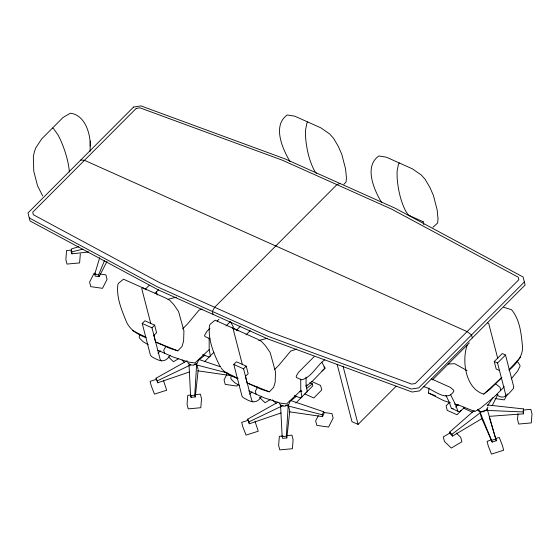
<?xml version="1.0" encoding="UTF-8"?>
<svg xmlns="http://www.w3.org/2000/svg" width="560" height="560" viewBox="0 0 560 560"><rect width="100%" height="100%" fill="white"/><g stroke="black" fill="none" stroke-linecap="round" stroke-linejoin="round"><path stroke-width="0.84" d="M90.195 146.16C90.594 133.644 84.952 114.8 70.322 113.232L63.056 117.467L41.79 138.796L35.77 147.882L34.412 151.739L33.334 156.443L33.782 171.269L37.548 185.822L42.651 195.881M90.055 151.347L90.328 140.952M190.722 364.77L189.035 364.924L190.561 395.577L191.058 397.334L195.251 396.949L194.761 395.192L196.637 364.224L194.103 364.455M283.15 405.692L280.616 405.923L282.142 436.583L282.639 438.34L286.839 437.948L286.342 436.191L288.218 405.223L285.684 405.461M88.816 251.951L71.834 253.848L71.183 251.986L71.421 248.969L78.785 246.68M71.834 253.848L71.953 252.343M80.318 253.876L79.611 262.913L67.025 264.075L65.856 259.567L66.563 250.53L71.603 250.061M486.822 408.849L486.696 410.403L523.201 411.936L523.516 413.826L489.412 416.332M517.986 413.798L517.531 419.552L518.7 424.06L531.293 422.898L532 413.854L530.831 409.346L523.278 410.046M523.201 411.936L523.439 408.919L487.123 404.95M523.516 413.826L523.439 408.919M450.289 402.724L443.905 400.722L428.519 393.029L428.974 387.975M505.519 396.368L505.694 394.562L497.525 362.992L494.27 361.536L502.243 353.535L505.505 354.998L513.667 386.568L513.492 388.374C508.459 394.002 504 400.897 496.559 394.569M195.251 396.949L198.219 369.838M286.839 437.948L289.8 410.837L288.442 406.028M139.706 334.607L139.188 336.994L139.566 338.17L143.122 341.691L148.302 344.764M231.287 375.606L230.769 378L231.147 379.176L234.703 382.697L239.141 385.322M467.173 345.317C461.503 361.004 465.752 389.004 483.763 394.093L490.546 388.822L501.907 377.426M509.082 370.23C516.432 363.629 523.964 355.334 522.312 344.743C521.15 332.57 519.617 319.424 511.553 309.708L503.762 307.286M106.967 261.478L99.148 276.654L95.228 276.094L94.682 274.337L99.708 257.642M198.436 360.36L197.246 363.321L193.62 365.19L189.672 364.868L187.719 362.551M290.017 401.366L288.827 404.327L285.201 406.189L281.253 405.874L279.3 403.55M487.928 406.98L486.738 409.948L483.112 411.81L479.164 411.495L477.701 409.752M99.148 276.654L98.602 274.897L104.51 260.484M492.128 405.776L497.896 394.317M196.539 363.195L195.755 364.742L227.269 372.897M226.73 374.654L224.063 379.876L225.232 384.384L236.985 386.071L237.748 384.58M318.311 415.653L315.644 420.875L316.813 425.39L328.566 427.077L333.13 418.117L331.968 413.609L323.568 412.405M289.233 411.796L322.497 416.612L322.168 414.757L323.687 411.768L290.087 400.337M322.497 416.612L324.016 413.623L323.687 411.768M507.367 393.918L504.322 399.889L495.089 398.566M165.774 346.654L163.723 350.189L164.584 353.227M257.768 386.946L255.304 391.188L256.165 394.233M487.69 405.496L492.926 397.642M511.175 378.973L517.699 370.937L520.058 366.212L519.813 365.008L517.104 360.99M153.804 335.272L155.533 341.943L170.184 348.502L177.793 350.84L182.042 346.402L183.61 341.082L183.925 330.911L178.563 311.5L173.859 304.689L169.785 300.307L165.844 298.144L123.515 279.195L118.804 283.024L117.922 284.354C116.186 296.709 121.163 308.721 125.685 319.998C128.912 329.273 137.459 334.537 146.279 337.799M245.602 377.111L247.114 382.949L261.765 389.508L269.374 391.839L273.623 387.401L275.191 382.088L275.506 371.91L270.144 352.499L265.44 345.695L261.366 341.306L257.425 339.15L215.096 320.194L210.385 324.03L209.503 325.353C207.774 339.78 213.801 353.927 220.171 366.59M508.935 369.838L520.618 357.133M232.281 328.349L233.471 327.117L230.629 321.916M204.834 361.452L213.934 352.24M295.813 403.067L312.788 385.875L312.41 383.887L309.806 382.725M307.811 122.01L306.915 122.913L305.487 130.452L305.55 136.507A125.342 69.041 -65.9 0 0 314.335 170.464L316.372 173.509M145.523 289.002L149.128 285.39M155.022 293.258L158.62 289.646M170.156 355.194C164.738 363.741 159.369 361.109 151.522 356.552L150.381 355.019L142.219 323.442L144.879 320.775L154.644 325.15L156.59 332.668L153.93 335.335M161.294 360.927L160.153 359.387L151.984 327.817L154.644 325.15M157.969 353.241L160.391 350.819M182.609 328.923L187.334 324.184L199.066 310.107L202.139 309.078M209.958 328.3L206.955 331.31L204.596 335.286L204.953 336.553L210.056 338.835M217.161 321.076L218.96 319.27M226.058 325.927L230.258 321.713M399.392 163.016L398.496 163.912L397.068 171.458L397.131 177.506A125.342 69.041 -65.9 0 0 405.916 211.47L408.359 215.124L423.017 221.683M236.257 330.386L240.457 326.172M246.001 334.859L250.201 330.645M261.737 396.193C256.319 404.74 250.95 402.108 243.103 397.551L241.962 396.018L233.8 364.448L236.46 361.781L246.225 366.156L248.171 373.667L245.511 376.334M252.875 401.926L251.734 400.393L243.565 368.816L246.225 366.156M249.55 394.24L251.972 391.818M274.778 369.334L278.915 365.19L290.647 351.106L296.8 349.055M314.146 356.657L298.536 372.309L296.835 375.046L296.177 376.285L296.534 377.552L301.637 379.841C311.808 377.286 316.666 365.4 324.842 359.709M337.155 364.336L351.981 421.666L358.092 424.396L396.116 386.26M524.335 281.988L418.747 387.877L411.39 389.032L267.386 336.07L157.36 286.811L29.225 217.931M432.425 379.911L469.294 342.944M449.757 402.178L446.075 405.867L447.237 410.382L457.009 414.75L461.3 410.445M497.525 362.992L505.505 354.998M455.595 407.078L458.017 404.649M464.541 407.554L459.725 411.544L457.863 411.229L451.353 408.31L449.239 402.094L445.879 395.353M504.343 386.694L494.074 396.991L480.487 408.254L474.873 411.53L457.289 404.509M209.139 338.079L209.195 349.622L194.922 362.957L188.706 362.103L172.725 356.874L157.927 350.245M300.804 390.663L286.503 403.956L280.287 403.102L264.306 397.873L248.766 390.922M305.781 386.036L307.02 384.881M321.944 371.007L325.052 368.123L321.804 362.173M483.763 394.093L501.256 377.979M482.244 418.411L452.585 436.079L450.31 433.874L449.68 432.075L474.264 410.501M343.875 184.275L346.052 182.035L346.444 177.919L345.576 168.952L341.817 154.399L338.289 146.384L333.501 138.229L329.609 133.917L320.838 127.848L294.791 116.179L287.273 114.961C272.118 125.545 282.548 149.079 290.108 161.693M299.698 391.566L300.993 390.523M306.152 386.337L311.962 381.633L325.052 368.123L323.869 366.947M432.936 227.29L437.633 223.034L438.025 218.918L437.164 209.951L433.398 195.398L429.87 187.383L425.082 179.235L421.19 174.916L412.419 168.847L386.372 157.185L378.854 155.967C363.699 166.551 374.129 190.078 381.689 202.692M198.779 360.017L204.981 355.201M290.36 401.023L296.562 396.2M306.901 388.171L312.41 383.887M452.585 436.079L451.955 434.287L480.977 412.237L478.03 409.374M306.033 392.651L307.314 391.692L306.096 385.294L306.054 377.048M178.367 358.806L173.418 361.725L168.455 356.902M270.655 399.392L264.999 402.724L259.413 397.299M450.345 432.747L443.282 436.912L444.444 441.427L451.276 448.056L461.874 441.798L460.712 437.29L456.365 433.069M156.723 380.03L156.072 378.203L187.145 360.738M281.064 412.958L249.375 423.773L247.653 419.202L277.97 402.164M249.375 423.773L248.724 421.953L281.428 406.287L280.868 404.866M339.955 183.484L336.91 184.646L214.641 307.272L212.373 311.437L213.15 314.447M491.351 439.873L487.081 441.357L488.25 445.865L491.463 454.104L503.657 450.205L502.488 445.697L499.275 437.458L495.418 438.571M156.072 378.203L157.794 382.774L189.483 371.952M156.604 379.281L150.101 381.36L151.27 385.868L154.483 394.107L166.677 390.208L163.464 380.457M248.185 420.28L241.682 422.359L242.851 426.867L246.064 435.106L258.258 431.207L255.045 421.456M491.764 440.279L495.824 438.984L487.361 409.738L479.997 412.097L492.205 442.05L496.272 440.748L495.824 438.984M168.112 299.25L176.428 297.164M258.867 340.459L267.176 338.373M71.183 251.986L82.859 249.193M190.547 395.024L187.768 395.332L187.054 404.369L188.223 408.877L200.816 407.715L201.523 398.678L200.354 394.17L195.44 394.562M282.828 435.946L279.349 436.331L278.635 445.368L279.804 449.883L292.397 448.721L293.104 439.677L291.935 435.169L287.021 435.561M190.561 395.577L194.761 395.192M282.142 436.583L286.342 436.191M448.21 364.07L454.58 363.664L467.068 370.573M80.794 159.992L84.476 160.314L467.082 331.604L471.541 334.936L472.318 337.939M95.823 273.42L94.143 273.175L89.579 282.135L90.741 286.643L102.501 288.33L107.065 279.377L105.896 274.862L100.016 274.022M94.682 274.337L98.602 274.897M197.652 370.797L230.916 375.606M451.353 408.31L453.208 408.632M287.336 405.741L322.168 414.757M408.359 215.124L409.976 215.544M455.07 404.222L458.262 405.223M198.506 359.331L220.633 366.863M428.519 393.029L435.715 395.899M155.533 341.943L177.793 350.84M247.114 382.949L269.374 391.839M52.423 128.135L53.515 128.625L58.058 134.946L60.781 140.455A125.342 59.388 44.9 0 1 69.398 172.018M487.606 322.966L488.705 323.456L497.763 358.484M499.471 370.51L496.216 369.054L494.27 361.536M431.445 378.91L450.31 387.352L453.649 390.166L453.677 391.503C446.32 403.172 432.425 388.262 423.689 386.68M311.57 381.423L320.586 385.455L321.748 389.97L313.775 397.964L304.759 393.932M300.349 390.698L301.924 391.398M142.219 323.442L151.984 327.817M233.8 364.448L243.565 368.816M202.65 354.669L209.139 356.979L210.413 356.02L209.195 349.622M294.231 395.668L300.72 397.978L301.994 397.019L300.776 390.621L300.72 379.078M237.86 378.805C231.847 375.893 224.861 373.583 221.018 367.78M194.824 364.049L196.301 364.714M454.622 403.984L457.737 405.426M463.19 407.953L472.535 412.286M224.224 371.63L237.958 378.42M132.643 330.624L145.614 337.043M238.147 330.841L234.206 328.678L233.31 329.574L242.368 364.602M146.566 289.835L142.625 287.679L141.729 288.575L150.787 323.596M495.523 383.803L499.989 387.254L500.724 390.327M449.68 432.075L451.955 434.287M272.475 399.819L276.108 403.473M182.105 360.038L184.527 362.474M457.863 411.229L455.749 405.013L450.52 394.527M481.411 417.746L492.205 442.05M247.653 419.202L248.724 421.953M189.287 363.867L189.847 365.288L157.143 380.947L157.794 382.774M489.258 417.025L496.272 440.748M196.861 365.022L197.988 369.033M423.003 221.319L423.857 224.637M343.049 366.226L358.092 424.396M156.394 291.606L157.269 294.98M480.403 413.707L481.208 416.934M191.03 395.605L191.058 397.334M133.588 107.051L28 212.94L30.002 220.941L158.137 289.814L268.163 339.073L412.167 392.035L419.524 390.887L525.112 284.998L523.103 276.99L394.968 208.117L284.949 158.858L140.945 105.896L133.588 107.051M136.234 108.402L32.711 212.219L33.334 214.732L159.81 282.723L269.472 331.821L411.621 384.097L415.317 383.516L518.84 279.699L518.224 277.186L391.741 209.195L282.079 160.104L139.937 107.821L136.234 108.402"/></g></svg>
